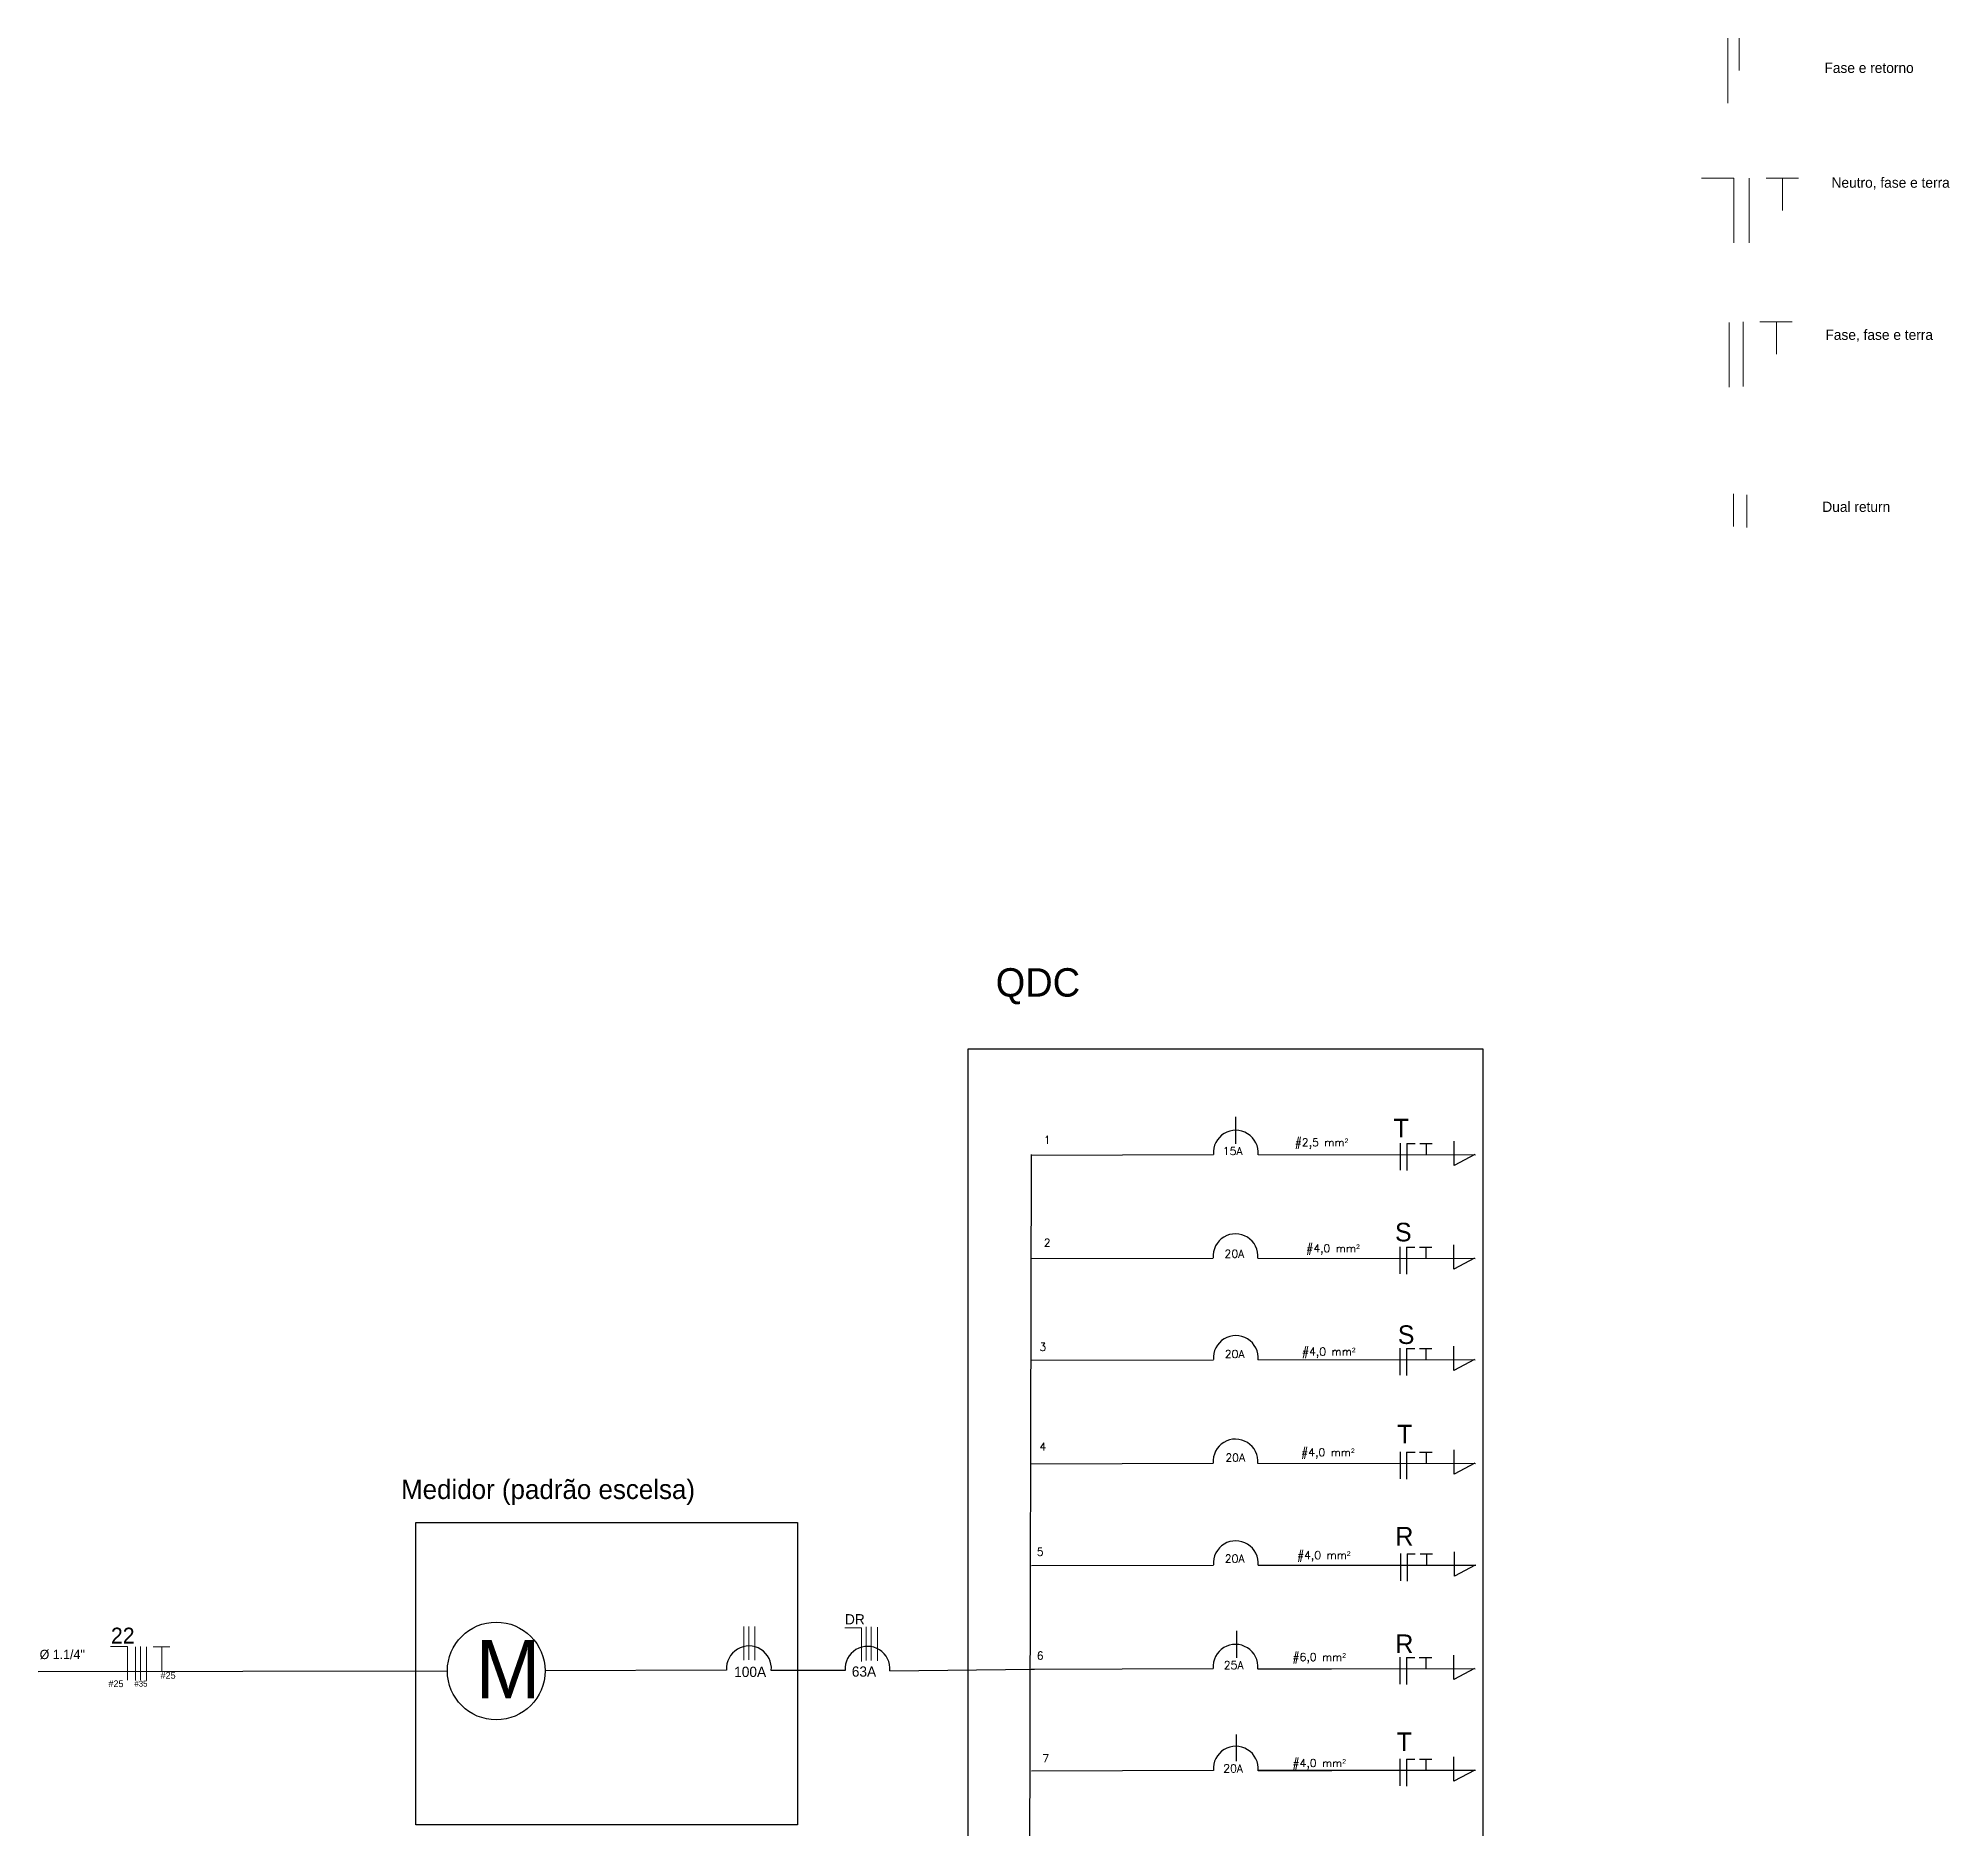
# Model space of a CAD drawing. Header units: metres. Extents: x 37 to 147, y -14 to 160.
# Drawn here: x 89.12 to 102.58, y -3.11 to 9.49 of the extents above; entities that cross this region are included whole.
import ezdxf

# ---------------------------------------------------------------- set-up
doc = ezdxf.new("R2010")
doc.units = ezdxf.units.M
doc.header["$MEASUREMENT"] = 0
doc.layers.add('A-AREA-IDEN', color=32, linetype='Continuous', lineweight=9)
doc.layers.add('Tomada', color=10, linetype='Continuous')
doc.styles.add('ROMAND', font='Romand', dxfattribs={"height": 0.3})

msp = doc.modelspace()

# ---------------------------------------------------------------- linework, layer by layer
at = {"layer": 'A-AREA-IDEN', "color": 7, "true_color": 0xffffff}
for p, q in [((101.014, 9.493), (101.014, 9.037)), ((101.093, 9.493), (101.093, 9.265)), ((100.827, 8.509), (101.055, 8.509)), ((101.055, 8.509), (101.055, 8.054)), ((101.164, 8.509), (101.164, 8.053)), ((101.282, 8.509), (101.51, 8.509)), ((101.398, 8.509), (101.398, 8.281)), ((101.022, 7.493), (101.022, 7.037)), ((101.121, 7.498), (101.121, 7.042)), ((101.238, 7.498), (101.466, 7.498)), ((101.355, 7.497), (101.355, 7.269)), ((101.053, 6.285), (101.053, 6.056)), ((101.146, 6.278), (101.146, 6.05))]:
    msp.add_line(p, q, dxfattribs=at)
at = {"layer": 'A-AREA-IDEN', "color": 251, "true_color": 0x636466}
for p, q in [((94.085, -1.686), (94.085, -1.923)), ((94.122, -1.686), (94.122, -1.922)), ((94.164, -1.688), (94.164, -1.925)), ((94.796, -1.696), (94.915, -1.696)), ((94.915, -1.696), (94.915, -1.933)), ((94.947, -1.689), (94.947, -1.926)), ((94.983, -1.689), (94.983, -1.926)), ((95.026, -1.692), (95.026, -1.929)), ((89.628, -1.828), (89.747, -1.828)), ((89.747, -1.828), (89.747, -2.065)), ((89.804, -1.829), (89.804, -2.066)), ((89.84, -1.828), (89.84, -2.065)), ((89.882, -1.831), (89.882, -2.068)), ((89.928, -1.829), (90.046, -1.829)), ((89.988, -1.829), (89.988, -2))]:
    msp.add_line(p, q, dxfattribs=at)
at = {"layer": 'Tomada', "color": 18, "true_color": 0x000000}
for p, q in [((97.548, 1.9), (97.548, 1.711)), ((96.077, -13.076), (96.111, 1.636)), ((96.111, 1.632), (97.392, 1.636)), ((97.706, 1.635), (99.237, 1.634)), ((98.706, 1.716), (98.706, 1.525)), ((98.753, 1.714), (98.753, 1.523)), ((98.753, 1.714), (98.812, 1.714)), ((98.844, 1.714), (98.931, 1.714)), ((98.889, 1.714), (98.889, 1.634)), ((99.086, 1.559), (99.086, 1.73)), ((99.232, 1.636), (99.086, 1.559)), ((98.704, 0.986), (98.704, 0.795)), ((98.751, 0.984), (98.751, 0.793)), ((98.751, 0.984), (98.81, 0.984)), ((98.842, 0.984), (98.929, 0.984)), ((98.887, 0.984), (98.887, 0.904)), ((99.084, 0.829), (99.084, 1)), ((96.109, 0.903), (97.39, 0.907)), ((97.704, 0.905), (99.235, 0.904)), ((99.23, 0.906), (99.084, 0.829)), ((98.704, 0.273), (98.704, 0.082)), ((98.751, 0.271), (98.751, 0.08)), ((98.751, 0.271), (98.81, 0.271)), ((98.842, 0.271), (98.929, 0.271)), ((98.887, 0.271), (98.887, 0.191)), ((99.084, 0.115), (99.084, 0.287)), ((96.111, 0.187), (97.392, 0.191)), ((97.704, 0.192), (99.235, 0.191)), ((99.23, 0.193), (99.084, 0.115)), ((96.109, -0.542), (97.39, -0.538)), ((98.706, -0.457), (98.706, -0.648)), ((98.752, -0.459), (98.752, -0.65)), ((98.752, -0.459), (98.811, -0.459)), ((98.843, -0.459), (98.931, -0.459)), ((98.889, -0.459), (98.889, -0.539)), ((99.086, -0.614), (99.086, -0.443)), ((99.232, -0.537), (99.086, -0.614)), ((97.705, -0.538), (99.237, -0.539)), ((98.708, -1.174), (98.708, -1.365)), ((98.755, -1.176), (98.755, -1.367)), ((98.755, -1.176), (98.813, -1.176)), ((98.846, -1.176), (98.933, -1.176)), ((98.891, -1.176), (98.891, -1.256)), ((99.088, -1.332), (99.088, -1.161)), ((96.111, -1.258), (97.392, -1.254)), ((97.706, -1.255), (98.225, -1.256)), ((97.708, -1.256), (99.239, -1.256)), ((99.234, -1.255), (99.088, -1.332)), ((97.555, -1.718), (97.555, -1.908)), ((89.119, -2.003), (92, -2)), ((92.684, -1.997), (93.965, -1.993)), ((94.279, -1.995), (94.799, -1.995)), ((95.114, -1.998), (96.131, -1.987)), ((96.109, -1.987), (97.39, -1.983)), ((97.703, -1.983), (99.235, -1.984)), ((97.704, -1.984), (98.224, -1.985)), ((98.703, -1.902), (98.703, -2.093)), ((98.75, -1.904), (98.75, -2.095)), ((98.75, -1.904), (98.809, -1.904)), ((98.841, -1.904), (98.929, -1.904)), ((98.886, -1.904), (98.886, -1.984)), ((99.083, -2.059), (99.083, -1.888)), ((99.229, -1.982), (99.083, -2.059)), ((97.551, -2.446), (97.551, -2.635)), ((98.705, -2.618), (98.705, -2.809)), ((98.751, -2.62), (98.751, -2.811)), ((98.751, -2.62), (98.81, -2.62)), ((98.842, -2.62), (98.93, -2.62)), ((98.888, -2.62), (98.888, -2.7)), ((99.085, -2.775), (99.085, -2.604)), ((96.111, -2.703), (97.392, -2.699)), ((97.704, -2.699), (99.236, -2.699)), ((97.706, -2.701), (98.225, -2.701)), ((99.231, -2.698), (99.085, -2.775))]:
    msp.add_line(p, q, dxfattribs=at)
for points in [[(95.666, 2.379), (99.289, 2.379), (99.289, -14.041), (95.666, -14.041)], [(91.778, -0.954), (94.463, -0.954), (94.463, -3.083), (91.778, -3.083)]]:
    msp.add_lwpolyline(points, close=True, dxfattribs=at)
msp.add_circle((92.343, -2), 0.344, dxfattribs=at)
for centre in [(97.549, 1.648), (97.547, 0.919), (97.549, 0.203), (97.547, -0.526), (97.549, -1.242), (94.122, -1.982), (94.957, -1.985), (97.547, -1.971), (97.549, -2.688)]:
    msp.add_arc(centre, 0.158, 355.0202, 184.1116, dxfattribs=at)

# ---------------------------------------------------------------- texts
at = {"layer": 'A-AREA-IDEN', "color": 7, "true_color": 0xffffff, "char_height": 0.07225, "attachment_point": 1}
for s, insert in [('Fase e retorno', (101.693, 9.321)), ('Neutro, fase e terra', (101.743, 8.513)), ('Fase, fase e terra', (101.7, 7.442)), ('Dual return', (101.678, 6.231))]:
    msp.add_mtext_dynamic_manual_height_columns(s, width=2.2461, gutter_width=0.361, heights=[0], dxfattribs=dict(at, insert=insert))
at = {"layer": 'A-AREA-IDEN', "color": 251, "true_color": 0x636466, "attachment_point": 1}
for s, insert, char_height in [('22', (89.631, -1.695), 0.1117), ('M', (92.198, -1.782), 0.41)]:
    msp.add_mtext(s, dxfattribs=dict(at, insert=insert, char_height=char_height))
at = {"layer": 'Tomada', "color": 18, "true_color": 0x000000, "attachment_point": 1}
for s, width, gutter_width, heights, insert, char_height in [('QDC', 1.11046, 1, [0], (95.859, 2.947), 0.2), ('T', 0.09482, 0.656, [0], (98.66, 1.887), 0.131), ('S', 0.09482, 0.656, [0], (98.67, 1.155), 0.131), ('S', 0.09482, 0.656, [0], (98.69, 0.433), 0.131), ('T', 0.09482, 0.656, [0], (98.685, -0.267), 0.131), ('Medidor (padrão escelsa)', 3.00406, 0.682, [0.282], (91.673, -0.653), 0.13648), ('R', 0.09482, 0.656, [0], (98.673, -0.986), 0.131), ('R', 0.09482, 0.656, [0], (98.673, -1.743), 0.131), ('T', 0.09482, 0.656, [0], (98.682, -2.433), 0.131)]:
    msp.add_mtext_dynamic_manual_height_columns(s, width=width, gutter_width=gutter_width, heights=heights, dxfattribs=dict(at, insert=insert, char_height=char_height))
at = {"layer": 'Tomada', "color": 18, "true_color": 0x000000, "attachment_point": 1, "style": 'ROMAND'}
for s, width, heights, insert, char_height in [('1', 0.46189, [0.149], (96.197, 1.766), 0.0558), ('15A', 0.17048, [0.149], (97.458, 1.688), 0.0558), ('#2,5 mm{\\fArial|b0|i0|c0|p34;²}', 0.46189, [0.149], (97.964, 1.749), 0.05576), ('2', 0.46189, [0.149], (96.197, 1.043), 0.0558), ('20A', 0.17048, [0.149], (97.47, 0.965), 0.0558), ('#4,0 mm{\\fArial|b0|i0|c0|p34;²}', 0.51802, [0.0497], (98.045, 1.003), 0.05576), ('3', 0.46189, [0.149], (96.167, 0.309), 0.0558), ('#4,0 mm{\\fArial|b0|i0|c0|p34;²}', 0.51802, [0.0497], (98.015, 0.276), 0.05576), ('20A', 0.17048, [0.149], (97.472, 0.259), 0.0558), ('4', 0.46189, [0.149], (96.167, -0.393), 0.0558), ('20A', 0.17048, [0.149], (97.476, -0.47), 0.0558), ('#4,0 mm{\\fArial|b0|i0|c0|p34;²}', 0.51802, [0.0497], (98.009, -0.433), 0.05576), ('5', 0.46189, [0.149], (96.148, -1.133), 0.0558), ('20A', 0.17048, [0.149], (97.472, -1.181), 0.0558), ('#4,0 mm{\\fArial|b0|i0|c0|p34;²}', 0.51802, [0.0497], (97.98, -1.157), 0.05576), ('6', 0.46189, [0.149], (96.148, -1.864), 0.0558), ('#6,0 mm{\\fArial|b0|i0|c0|p34;²}', 0.51802, [0.0497], (97.948, -1.874), 0.05576), ('25A', 0.17048, [0.149], (97.465, -1.931), 0.0558), ('7', 0.46189, [0.149], (96.187, -2.587), 0.0558), ('20A', 0.17048, [0.149], (97.461, -2.658), 0.0558), ('#4,0 mm{\\fArial|b0|i0|c0|p34;²}', 0.51802, [0.0497], (97.948, -2.62), 0.05576)]:
    msp.add_mtext_dynamic_manual_height_columns(s, width=width, gutter_width=0.186, heights=heights, dxfattribs=dict(at, insert=insert, char_height=char_height))
at = {"layer": 'Tomada', "color": 18, "true_color": 0x000000, "attachment_point": 1}
for s, insert, char_height, width in [('DR', (94.798, -1.6), 0.0721, 0.66107), ('Ø 1.1/4"', (89.129, -1.851), 0.0654, 0.59941), ('#25', (89.98, -2.007), 0.0476, 0.43661), ('100A', (94.018, -1.97), 0.0721, 0.66107), ('63A', (94.846, -1.968), 0.0721, 0.66107), ('#25', (89.613, -2.066), 0.0476, 0.43661), ('#35', (89.796, -2.069), 0.0412, 0.37766)]:
    msp.add_mtext(s, dxfattribs=dict(at, insert=insert, char_height=char_height, width=width))

doc.saveas('drawing.dxf')
